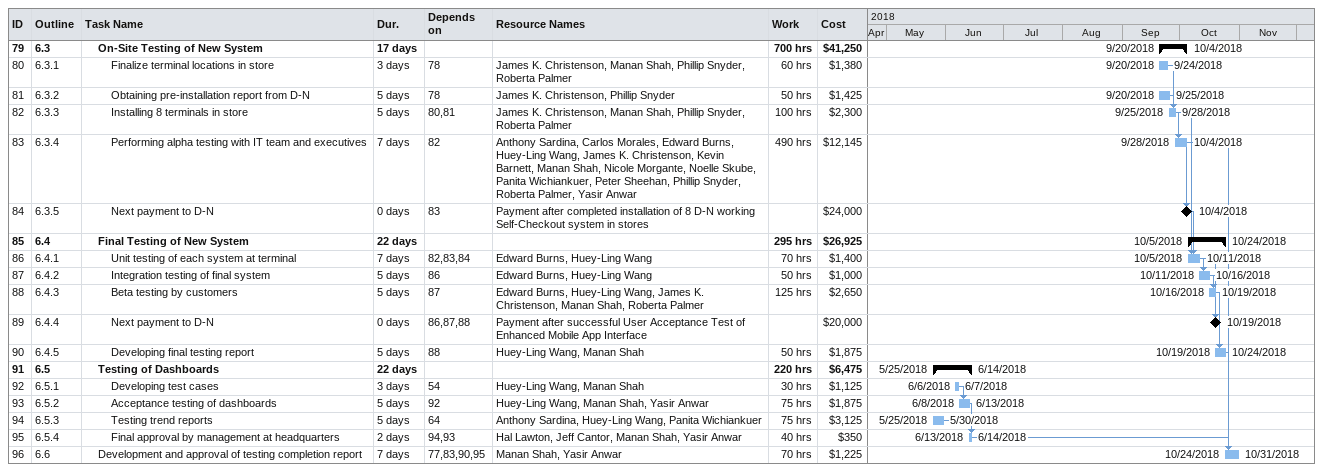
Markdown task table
| ID | WBS | Task | Duration | Start | Finish | Predecessors | Resources | Work (h) | Cost ($) |
|---|---|---|---|---|---|---|---|---|---|
| 79 | 6.3 | **On-Site Testing of New System** | 17d | 2018-09-20 | 2018-10-04 |  |  | 700 | 41250 |
| 80 | 6.3.1 | Finalize terminal locations in store | 3d | 2018-09-20 | 2018-09-24 | 78 | James K. Christenson, Manan Shah, Phillip Snyder, Roberta Palmer | 60 | 1380 |
| 81 | 6.3.2 | Obtaining pre-installation report from D-N | 5d | 2018-09-20 | 2018-09-25 | 78 | James K. Christenson, Phillip Snyder | 50 | 1425 |
| 82 | 6.3.3 | Installing 8 terminals in store | 5d | 2018-09-25 | 2018-09-28 | 80, 81 | James K. Christenson, Manan Shah, Phillip Snyder, Roberta Palmer | 100 | 2300 |
| 83 | 6.3.4 | Performing alpha testing with IT team and executives | 7d | 2018-09-28 | 2018-10-04 | 82 | Anthony Sardina, Carlos Morales, Edward Burns, Huey-Ling Wang, James K. Christenson, Kevin Barnett, Manan Shah, Nicole Morgante, Noelle Skube, Panita Wichiankuer, Peter Sheehan, Phillip Snyder, Roberta Palmer, Yasir Anwar | 490 | 12145 |
| 84 | 6.3.5 | Next payment to D-N | 0d | 2018-10-04 | 2018-10-04 | 83 | Payment after completed installation of 8 D-N working Self-Checkout system in stores |  | 24000 |
| 85 | 6.4 | **Final Testing of New System** | 22d | 2018-10-05 | 2018-10-24 |  |  | 295 | 26925 |
| 86 | 6.4.1 | Unit testing of each system at terminal | 7d | 2018-10-05 | 2018-10-11 | 82, 83, 84 | Edward Burns, Huey-Ling Wang | 70 | 1400 |
| 87 | 6.4.2 | Integration testing of final system | 5d | 2018-10-11 | 2018-10-16 | 86 | Edward Burns, Huey-Ling Wang | 50 | 1000 |
| 88 | 6.4.3 | Beta testing by customers | 5d | 2018-10-16 | 2018-10-19 | 87 | Edward Burns, Huey-Ling Wang, James K. Christenson, Manan Shah, Roberta Palmer | 125 | 2650 |
| 89 | 6.4.4 | Next payment to D-N | 0d | 2018-10-19 | 2018-10-19 | 86, 87, 88 | Payment after successful User Acceptance Test of Enhanced Mobile App Interface |  | 20000 |
| 90 | 6.4.5 | Developing final testing report | 5d | 2018-10-19 | 2018-10-24 | 88 | Huey-Ling Wang, Manan Shah | 50 | 1875 |
| 91 | 6.5 | **Testing of Dashboards** | 22d | 2018-05-25 | 2018-06-14 |  |  | 220 | 6475 |
| 92 | 6.5.1 | Developing test cases | 3d | 2018-06-06 | 2018-06-07 | 54 | Huey-Ling Wang, Manan Shah | 30 | 1125 |
| 93 | 6.5.2 | Acceptance testing of dashboards | 5d | 2018-06-08 | 2018-06-13 | 92 | Huey-Ling Wang, Manan Shah, Yasir Anwar | 75 | 1875 |
| 94 | 6.5.3 | Testing trend reports | 5d | 2018-05-25 | 2018-05-30 | 64 | Anthony Sardina, Huey-Ling Wang, Panita Wichiankuer | 75 | 3125 |
| 95 | 6.5.4 | Final approval by management at headquarters | 2d | 2018-06-13 | 2018-06-14 | 94, 93 | Hal Lawton, Jeff Cantor, Manan Shah, Yasir Anwar | 40 | 350 |
| 96 | 6.6 | Development and approval of testing completion report | 7d | 2018-10-24 | 2018-10-31 | 77, 83, 90, 95 | Manan Shah, Yasir Anwar | 70 | 1225 |
